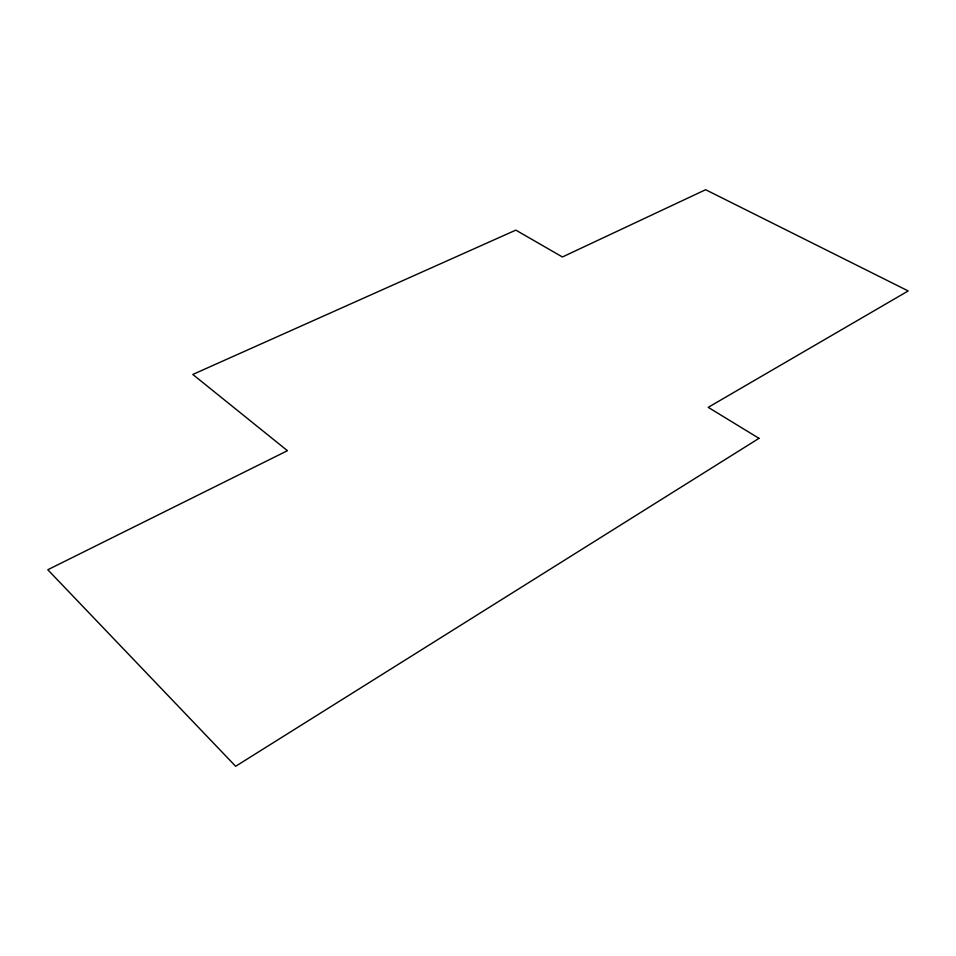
<?xml version="1.0" encoding="UTF-8"?>
<svg xmlns="http://www.w3.org/2000/svg" width="956" height="956" viewBox="0 0 956 956"><rect width="100%" height="100%" fill="white"/><g stroke="black" fill="none" stroke-linecap="round" stroke-linejoin="round"><path stroke-width="1.43" d="M758.992 438.338L235.654 766.282L47.8 569.752L287.433 450.694L192.801 374.453L515.834 230.121L562.415 256.973L705.636 189.718L908.2 290.947L708.205 407.34L758.992 438.338"/></g></svg>
